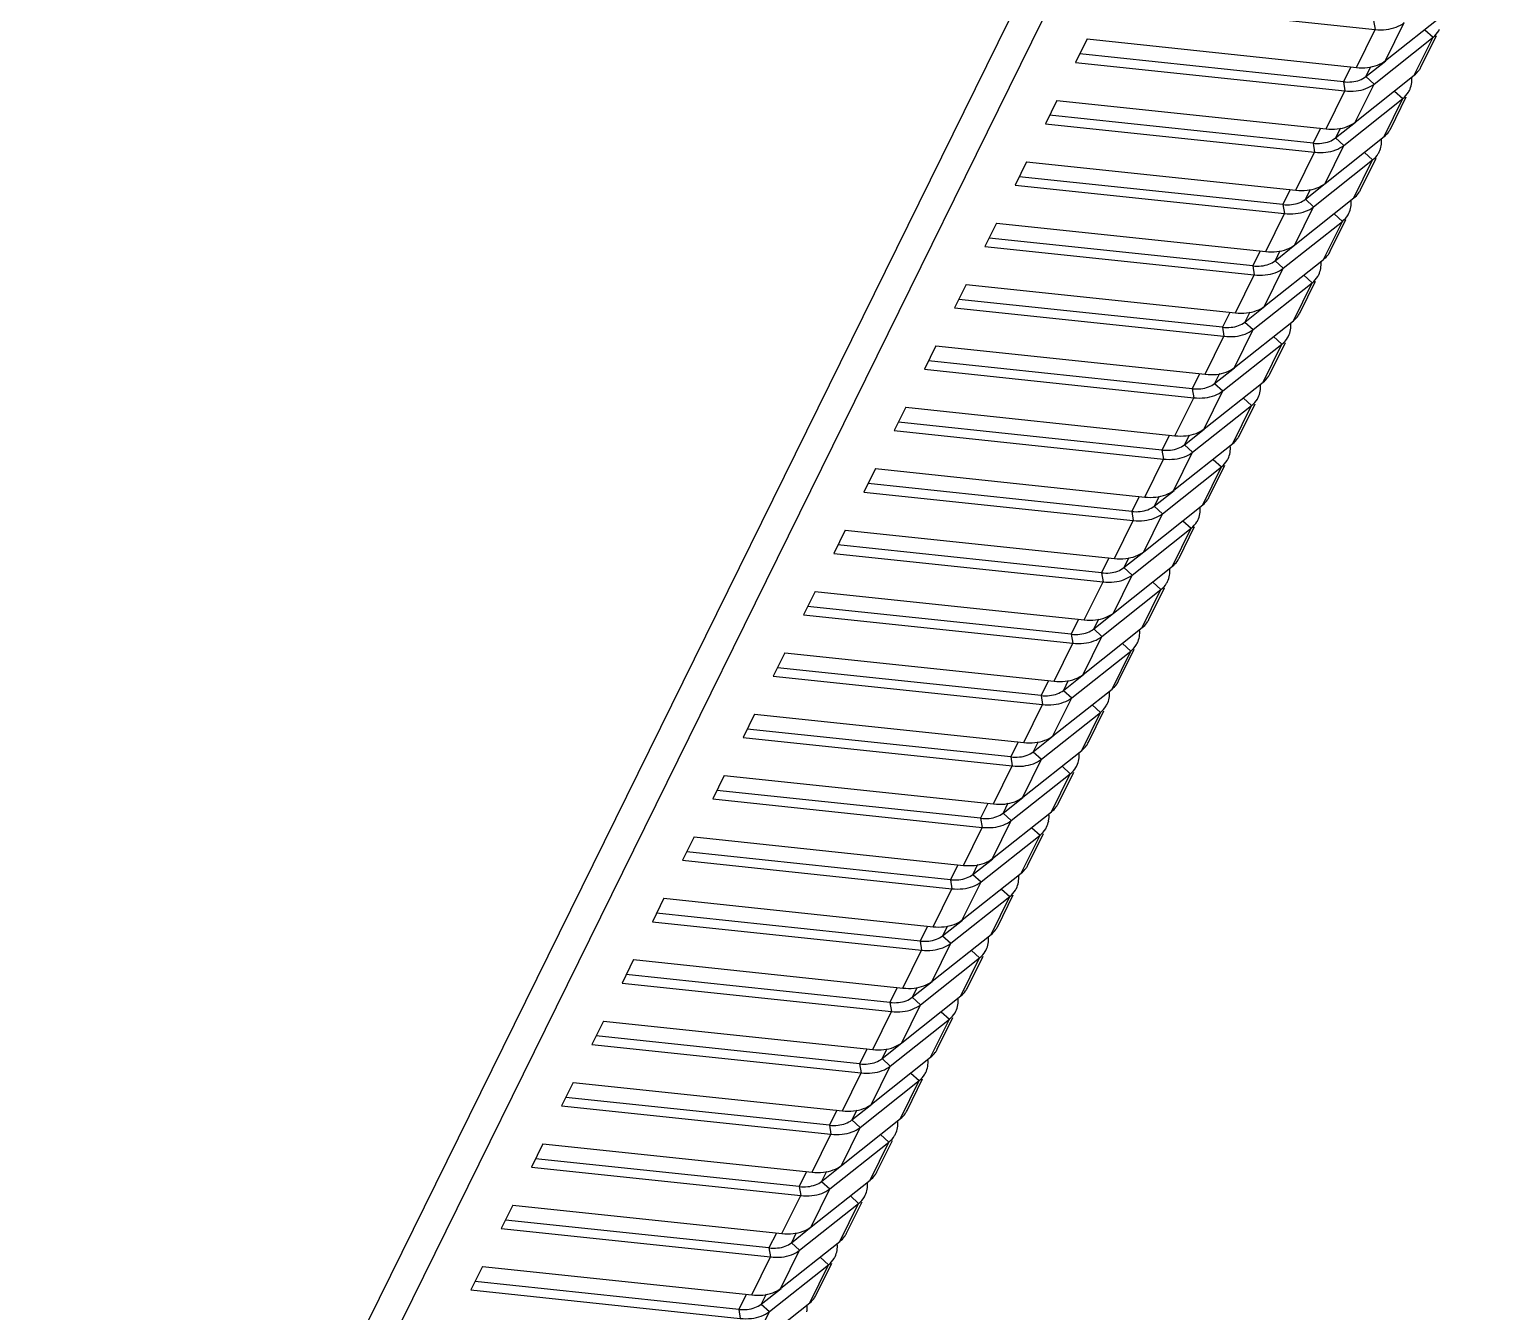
# Model space of a CAD drawing. Header units: millimetres. Extents: x 10368 to 13229, y -13270 to -11269.
# Drawn here: x 12413.1 to 12491.1, y -12751.7 to -12683.1 of the extents above; entities that cross this region are included whole.
import ezdxf

# ---------------------------------------------------------------- set-up
doc = ezdxf.new("R2010")
doc.units = ezdxf.units.MM

# ---------------------------------------------------------------- blocks, each defined once
blk = doc.blocks.new('u59')
at = {"color": 7, "linetype": 'Continuous'}
for p, q in [((73.121, 370.147), (149.612, 525.496)), ((74.822, 369.967), (151.09, 524.866)), ((112.498, 489.57), (109.34, 487.065)), ((112.498, 489.57), (111.497, 487.537)), ((111.497, 487.537), (108.339, 485.032)), ((111.936, 487.137), (111.497, 487.537)), ((112.742, 486.616), (113.136, 487.416)), ((127.459, 486.377), (113.057, 487.899)), ((113.136, 487.416), (113.057, 487.899)), ((113.136, 487.416), (127.237, 485.926)), ((108.987, 486.633), (108.154, 484.941)), ((109.34, 487.065), (108.339, 485.032)), ((111.936, 487.137), (110.874, 486.294)), ((112.441, 486.648), (111.44, 484.615)), ((111.677, 486.611), (111.936, 487.137)), ((126.843, 485.126), (112.441, 486.648)), ((110.881, 486.285), (107.723, 483.781)), ((110.881, 486.285), (109.88, 484.253)), ((126.843, 485.126), (127.459, 486.377)), ((108.779, 484.633), (108.339, 485.032)), ((109.88, 484.253), (106.722, 481.748)), ((110.319, 483.853), (109.88, 484.253)), ((125.842, 483.093), (111.44, 484.615)), ((111.519, 484.132), (111.44, 484.615)), ((107.723, 483.781), (106.722, 481.748)), ((110.319, 483.853), (109.257, 483.01)), ((110.06, 483.327), (110.319, 483.853)), ((111.125, 483.332), (111.519, 484.132)), ((111.519, 484.132), (125.62, 482.642)), ((109.264, 483.001), (106.106, 480.497)), ((107.37, 483.348), (106.537, 481.657)), ((109.264, 483.001), (108.263, 480.968)), ((110.824, 483.364), (109.823, 481.331)), ((125.226, 481.842), (110.824, 483.364)), ((125.226, 481.842), (125.842, 483.093)), ((107.162, 481.349), (106.722, 481.748)), ((124.225, 479.809), (109.823, 481.331)), ((109.902, 480.848), (109.823, 481.331)), ((108.263, 480.968), (105.105, 478.464)), ((106.106, 480.497), (105.105, 478.464)), ((108.702, 480.569), (107.639, 479.726)), ((108.702, 480.569), (108.263, 480.968)), ((108.443, 480.043), (108.702, 480.569)), ((109.508, 480.048), (109.902, 480.848)), ((109.902, 480.848), (124.003, 479.358)), ((107.646, 479.717), (104.489, 477.213)), ((105.753, 480.064), (104.92, 478.373)), ((107.646, 479.717), (106.646, 477.684)), ((109.207, 480.08), (108.206, 478.047)), ((123.609, 478.558), (109.207, 480.08)), ((123.609, 478.558), (124.225, 479.809)), ((105.545, 478.065), (105.105, 478.464)), ((122.608, 476.525), (108.206, 478.047)), ((108.285, 477.564), (108.206, 478.047)), ((106.646, 477.684), (103.488, 475.18)), ((104.489, 477.213), (103.488, 475.18)), ((107.085, 477.285), (106.022, 476.442)), ((107.085, 477.285), (106.646, 477.684)), ((106.826, 476.759), (107.085, 477.285)), ((107.891, 476.764), (108.285, 477.564)), ((108.285, 477.564), (122.386, 476.074)), ((106.029, 476.433), (102.872, 473.929)), ((104.136, 476.78), (103.303, 475.088)), ((106.029, 476.433), (105.029, 474.4)), ((107.589, 476.796), (106.589, 474.763)), ((121.992, 475.274), (107.589, 476.796)), ((121.992, 475.274), (122.608, 476.525)), ((103.928, 474.781), (103.488, 475.18)), ((105.029, 474.4), (101.871, 471.896)), ((105.468, 474.001), (105.029, 474.4)), ((106.274, 473.48), (106.668, 474.28)), ((120.991, 473.241), (106.589, 474.763)), ((106.668, 474.28), (106.589, 474.763)), ((106.668, 474.28), (120.769, 472.79)), ((102.519, 473.496), (101.686, 471.804)), ((102.872, 473.929), (101.871, 471.896)), ((105.468, 474.001), (104.405, 473.158)), ((105.972, 473.511), (104.972, 471.479)), ((105.209, 473.475), (105.468, 474.001)), ((120.375, 471.99), (105.972, 473.511)), ((104.412, 473.149), (101.255, 470.645)), ((104.412, 473.149), (103.412, 471.116)), ((120.375, 471.99), (120.991, 473.241)), ((102.311, 471.496), (101.871, 471.896)), ((103.412, 471.116), (100.254, 468.612)), ((103.851, 470.717), (103.412, 471.116)), ((104.657, 470.195), (105.051, 470.996)), ((119.374, 469.957), (104.972, 471.479)), ((105.051, 470.996), (104.972, 471.479)), ((105.051, 470.996), (119.152, 469.506)), ((100.902, 470.212), (100.069, 468.52)), ((101.255, 470.645), (100.254, 468.612)), ((103.851, 470.717), (102.788, 469.874)), ((104.355, 470.227), (103.354, 468.195)), ((103.592, 470.191), (103.851, 470.717)), ((118.758, 468.706), (104.355, 470.227)), ((102.795, 469.865), (99.638, 467.361)), ((102.795, 469.865), (101.794, 467.832)), ((118.758, 468.706), (119.374, 469.957)), ((100.694, 468.212), (100.254, 468.612)), ((101.794, 467.832), (98.637, 465.328)), ((102.234, 467.433), (101.794, 467.832)), ((117.757, 466.673), (103.354, 468.195)), ((103.434, 467.711), (103.354, 468.195)), ((99.638, 467.361), (98.637, 465.328)), ((102.234, 467.433), (101.171, 466.59)), ((101.975, 466.906), (102.234, 467.433)), ((103.04, 466.911), (103.434, 467.711)), ((103.434, 467.711), (117.535, 466.222)), ((101.178, 466.581), (98.021, 464.076)), ((99.285, 466.928), (98.452, 465.236)), ((101.178, 466.581), (100.177, 464.548)), ((102.738, 466.943), (101.737, 464.91)), ((117.141, 465.422), (102.738, 466.943)), ((117.141, 465.422), (117.757, 466.673)), ((99.077, 464.928), (98.637, 465.328)), ((116.14, 463.389), (101.737, 464.91)), ((101.817, 464.427), (101.737, 464.91)), ((100.177, 464.548), (97.02, 462.044)), ((98.021, 464.076), (97.02, 462.044)), ((100.617, 464.148), (99.554, 463.305)), ((100.617, 464.148), (100.177, 464.548)), ((100.358, 463.622), (100.617, 464.148)), ((101.423, 463.627), (101.817, 464.427)), ((101.817, 464.427), (115.918, 462.938)), ((99.561, 463.297), (96.404, 460.792)), ((97.668, 463.644), (96.835, 461.952)), ((99.561, 463.297), (98.56, 461.264)), ((101.121, 463.659), (100.12, 461.626)), ((115.524, 462.137), (101.121, 463.659)), ((115.524, 462.137), (116.14, 463.389)), ((97.46, 461.644), (97.02, 462.044)), ((114.523, 460.105), (100.12, 461.626)), ((100.2, 461.143), (100.12, 461.626)), ((98.56, 461.264), (95.403, 458.759)), ((99, 460.864), (97.937, 460.021)), ((99, 460.864), (98.56, 461.264)), ((98.741, 460.338), (99, 460.864)), ((99.806, 460.343), (100.2, 461.143)), ((100.2, 461.143), (114.301, 459.653)), ((96.051, 460.36), (95.218, 458.668)), ((96.404, 460.792), (95.403, 458.759)), ((99.504, 460.375), (98.503, 458.342)), ((113.907, 458.853), (99.504, 460.375)), ((113.907, 458.853), (114.523, 460.105)), ((97.944, 460.013), (94.787, 457.508)), ((97.944, 460.013), (96.943, 457.98)), ((95.843, 458.36), (95.403, 458.759)), ((96.943, 457.98), (93.786, 455.475)), ((97.383, 457.58), (96.943, 457.98)), ((98.189, 457.059), (98.583, 457.859)), ((112.906, 456.82), (98.503, 458.342)), ((98.583, 457.859), (98.503, 458.342)), ((98.583, 457.859), (112.684, 456.369)), ((94.434, 457.075), (93.601, 455.384)), ((94.787, 457.508), (93.786, 455.475)), ((97.383, 457.58), (96.32, 456.737)), ((97.887, 457.091), (96.886, 455.058)), ((97.124, 457.054), (97.383, 457.58)), ((112.29, 455.569), (97.887, 457.091)), ((96.327, 456.728), (93.17, 454.224)), ((96.327, 456.728), (95.326, 454.696)), ((112.29, 455.569), (112.906, 456.82)), ((94.226, 455.076), (93.786, 455.475)), ((95.326, 454.696), (92.169, 452.191)), ((95.766, 454.296), (95.326, 454.696)), ((96.572, 453.775), (96.966, 454.575)), ((111.289, 453.536), (96.886, 455.058)), ((96.966, 454.575), (96.886, 455.058)), ((96.966, 454.575), (111.067, 453.085)), ((92.817, 453.791), (91.984, 452.1)), ((93.17, 454.224), (92.169, 452.191)), ((95.766, 454.296), (94.703, 453.453)), ((96.27, 453.807), (95.269, 451.774)), ((95.507, 453.77), (95.766, 454.296)), ((110.673, 452.285), (96.27, 453.807)), ((94.71, 453.444), (91.553, 450.94)), ((94.71, 453.444), (93.709, 451.411)), ((110.673, 452.285), (111.289, 453.536)), ((92.609, 451.792), (92.169, 452.191)), ((109.672, 450.252), (95.269, 451.774)), ((95.349, 451.291), (95.269, 451.774)), ((93.709, 451.411), (90.552, 448.907)), ((91.553, 450.94), (90.552, 448.907)), ((94.149, 451.012), (93.086, 450.169)), ((94.149, 451.012), (93.709, 451.411)), ((93.89, 450.486), (94.149, 451.012)), ((94.955, 450.491), (95.349, 451.291)), ((95.349, 451.291), (109.45, 449.801)), ((93.093, 450.16), (89.936, 447.656)), ((91.2, 450.507), (90.367, 448.815)), ((93.093, 450.16), (92.092, 448.127)), ((94.653, 450.523), (93.652, 448.49)), ((109.056, 449.001), (94.653, 450.523)), ((109.056, 449.001), (109.672, 450.252)), ((90.992, 448.508), (90.552, 448.907)), ((108.055, 446.968), (93.652, 448.49)), ((93.732, 448.007), (93.652, 448.49)), ((92.092, 448.127), (88.935, 445.623)), ((89.936, 447.656), (88.935, 445.623)), ((92.532, 447.728), (91.469, 446.885)), ((92.532, 447.728), (92.092, 448.127)), ((92.273, 447.202), (92.532, 447.728)), ((93.338, 447.207), (93.732, 448.007)), ((93.732, 448.007), (107.833, 446.517)), ((91.476, 446.876), (88.319, 444.372)), ((89.583, 447.223), (88.75, 445.531)), ((91.476, 446.876), (90.475, 444.843)), ((93.036, 447.239), (92.035, 445.206)), ((107.439, 445.717), (93.036, 447.239)), ((107.439, 445.717), (108.055, 446.968)), ((89.375, 445.224), (88.935, 445.623)), ((106.438, 443.684), (92.035, 445.206)), ((92.115, 444.723), (92.035, 445.206)), ((90.475, 444.843), (87.318, 442.339)), ((90.915, 444.444), (89.852, 443.601)), ((90.915, 444.444), (90.475, 444.843)), ((90.656, 443.918), (90.915, 444.444)), ((91.721, 443.923), (92.115, 444.723)), ((92.115, 444.723), (106.216, 443.233)), ((87.966, 443.939), (87.133, 442.247)), ((88.319, 444.372), (87.318, 442.339)), ((91.419, 443.954), (90.418, 441.922)), ((105.822, 442.433), (91.419, 443.954)), ((105.822, 442.433), (106.438, 443.684)), ((89.859, 443.592), (86.702, 441.088)), ((89.859, 443.592), (88.858, 441.559)), ((87.758, 441.939), (87.318, 442.339)), ((88.858, 441.559), (85.701, 439.055)), ((89.298, 441.16), (88.858, 441.559)), ((90.104, 440.638), (90.498, 441.439)), ((104.821, 440.4), (90.418, 441.922)), ((90.498, 441.439), (90.418, 441.922)), ((90.498, 441.439), (104.599, 439.949)), ((86.349, 440.655), (85.516, 438.963)), ((86.702, 441.088), (85.701, 439.055)), ((89.298, 441.16), (88.235, 440.317)), ((89.802, 440.67), (88.801, 438.637)), ((89.039, 440.634), (89.298, 441.16)), ((104.205, 439.149), (89.802, 440.67)), ((88.242, 440.308), (85.085, 437.803)), ((88.242, 440.308), (87.241, 438.275)), ((104.205, 439.149), (104.821, 440.4)), ((86.141, 438.655), (85.701, 439.055)), ((87.241, 438.275), (84.084, 435.771)), ((87.681, 437.876), (87.241, 438.275)), ((103.204, 437.116), (88.801, 438.637)), ((88.881, 438.154), (88.801, 438.637)), ((85.085, 437.803), (84.084, 435.771)), ((87.681, 437.876), (86.618, 437.033)), ((87.422, 437.349), (87.681, 437.876)), ((88.487, 437.354), (88.881, 438.154)), ((88.881, 438.154), (102.982, 436.665)), ((86.625, 437.024), (83.468, 434.519)), ((84.732, 437.371), (83.899, 435.679)), ((86.625, 437.024), (85.624, 434.991)), ((88.185, 437.386), (87.184, 435.353)), ((102.588, 435.864), (88.185, 437.386)), ((102.588, 435.864), (103.204, 437.116)), ((84.524, 435.371), (84.084, 435.771)), ((101.587, 433.832), (87.184, 435.353)), ((87.264, 434.87), (87.184, 435.353)), ((85.624, 434.991), (82.467, 432.486)), ((83.468, 434.519), (82.467, 432.486)), ((86.064, 434.591), (85.001, 433.748)), ((86.064, 434.591), (85.624, 434.991)), ((85.805, 434.065), (86.064, 434.591)), ((86.87, 434.07), (87.264, 434.87)), ((87.264, 434.87), (101.365, 433.38)), ((85.008, 433.74), (81.851, 431.235)), ((83.115, 434.087), (82.282, 432.395)), ((85.008, 433.74), (84.007, 431.707)), ((86.568, 434.102), (85.567, 432.069)), ((100.971, 432.58), (86.568, 434.102)), ((100.971, 432.58), (101.587, 433.832)), ((82.907, 432.087), (82.467, 432.486)), ((99.97, 430.547), (85.567, 432.069)), ((85.647, 431.586), (85.567, 432.069)), ((84.007, 431.707), (80.85, 429.202)), ((81.851, 431.235), (80.85, 429.202)), ((84.447, 431.307), (83.384, 430.464)), ((84.447, 431.307), (84.007, 431.707)), ((84.188, 430.781), (84.447, 431.307)), ((85.253, 430.786), (85.647, 431.586)), ((85.647, 431.586), (99.748, 430.096)), ((83.391, 430.455), (80.234, 427.951)), ((81.498, 430.803), (80.665, 429.111)), ((83.391, 430.455), (82.39, 428.423)), ((84.951, 430.818), (83.95, 428.785)), ((99.354, 429.296), (84.951, 430.818)), ((99.354, 429.296), (99.97, 430.547)), ((81.29, 428.803), (80.85, 429.202)), ((82.39, 428.423), (79.233, 425.918)), ((82.83, 428.023), (82.39, 428.423)), ((83.636, 427.502), (84.03, 428.302)), ((98.353, 427.263), (83.95, 428.785)), ((84.03, 428.302), (83.95, 428.785)), ((84.03, 428.302), (98.131, 426.812)), ((79.881, 427.518), (79.048, 425.827)), ((80.234, 427.951), (79.233, 425.918)), ((82.83, 428.023), (81.767, 427.18)), ((83.334, 427.534), (82.333, 425.501)), ((82.571, 427.497), (82.83, 428.023)), ((97.737, 426.012), (83.334, 427.534)), ((81.774, 427.171), (78.617, 424.667)), ((81.774, 427.171), (80.773, 425.138)), ((97.737, 426.012), (98.353, 427.263)), ((79.673, 425.519), (79.233, 425.918)), ((80.773, 425.138), (77.616, 422.634)), ((81.213, 424.739), (80.773, 425.138)), ((82.019, 424.218), (82.413, 425.018)), ((96.736, 423.979), (82.333, 425.501)), ((82.413, 425.018), (82.333, 425.501)), ((82.413, 425.018), (96.514, 423.528)), ((78.264, 424.234), (77.431, 422.543)), ((78.617, 424.667), (77.616, 422.634)), ((81.213, 424.739), (80.15, 423.896)), ((81.717, 424.25), (80.716, 422.217)), ((80.954, 424.213), (81.213, 424.739)), ((96.12, 422.728), (81.717, 424.25)), ((80.157, 423.887), (77, 421.383)), ((80.157, 423.887), (79.156, 421.854)), ((96.12, 422.728), (96.736, 423.979)), ((78.056, 422.235), (77.616, 422.634)), ((79.156, 421.854), (75.999, 419.35)), ((79.596, 421.455), (79.156, 421.854)), ((95.119, 420.695), (80.716, 422.217)), ((80.796, 421.734), (80.716, 422.217)), ((77, 421.383), (75.999, 419.35)), ((79.596, 421.455), (78.533, 420.612)), ((79.337, 420.929), (79.596, 421.455)), ((80.402, 420.934), (80.796, 421.734)), ((80.796, 421.734), (94.897, 420.244)), ((78.54, 420.603), (75.383, 418.099)), ((76.647, 420.95), (75.814, 419.258)), ((78.54, 420.603), (77.539, 418.57)), ((80.1, 420.966), (79.099, 418.933)), ((94.503, 419.444), (80.1, 420.966)), ((94.503, 419.444), (95.119, 420.695)), ((76.439, 418.951), (75.999, 419.35)), ((93.502, 417.411), (79.099, 418.933)), ((79.179, 418.45), (79.099, 418.933))]:
    blk.add_line(p, q, dxfattribs=at)
for centre, radius, start, end in [((110.056, 486.108), 1.191, 144.32645, 153.86627), ((109.102, 484.053), 1.243, 153.92535, 170.10246), ((108.439, 482.824), 1.191, 144.32645, 153.86627), ((107.485, 480.769), 1.243, 153.92535, 170.10246), ((106.822, 479.54), 1.191, 144.32645, 153.86627), ((105.868, 477.485), 1.243, 153.92535, 170.10246), ((105.205, 476.256), 1.191, 144.32645, 153.86627), ((104.251, 474.201), 1.243, 153.92535, 170.10246), ((103.588, 472.971), 1.191, 144.32645, 153.86627), ((102.634, 470.917), 1.243, 153.92535, 170.10246), ((101.971, 469.687), 1.191, 144.32645, 153.86627), ((101.017, 467.633), 1.243, 153.92535, 170.10246), ((100.354, 466.403), 1.191, 144.32645, 153.86627), ((99.4, 464.349), 1.243, 153.92535, 170.10246), ((98.737, 463.119), 1.191, 144.32645, 153.86627), ((97.783, 461.065), 1.243, 153.92535, 170.10246), ((97.12, 459.835), 1.191, 144.32645, 153.86627), ((96.166, 457.78), 1.243, 153.92535, 170.10246), ((95.503, 456.551), 1.191, 144.32645, 153.86627), ((94.549, 454.496), 1.243, 153.92535, 170.10246), ((93.886, 453.267), 1.191, 144.32645, 153.86627), ((92.932, 451.212), 1.243, 153.92535, 170.10246), ((92.269, 449.983), 1.191, 144.32645, 153.86627), ((91.315, 447.928), 1.243, 153.92535, 170.10246), ((90.652, 446.699), 1.191, 144.32645, 153.86627), ((89.698, 444.644), 1.243, 153.92535, 170.10246), ((89.035, 443.414), 1.191, 144.32645, 153.86627), ((88.081, 441.36), 1.243, 153.92535, 170.10246), ((87.418, 440.13), 1.191, 144.32645, 153.86627), ((86.464, 438.076), 1.243, 153.92535, 170.10246), ((85.801, 436.846), 1.191, 144.32645, 153.86627), ((84.847, 434.792), 1.243, 153.92535, 170.10246), ((84.184, 433.562), 1.191, 144.32645, 153.86627), ((83.23, 431.508), 1.243, 153.92535, 170.10246), ((82.567, 430.278), 1.191, 144.32645, 153.86627), ((81.613, 428.223), 1.243, 153.92535, 170.10246), ((80.95, 426.994), 1.191, 144.32645, 153.86627), ((79.996, 424.939), 1.243, 153.92535, 170.10246), ((79.333, 423.71), 1.191, 144.32645, 153.86627), ((78.379, 421.655), 1.243, 153.92535, 170.10246), ((77.716, 420.426), 1.191, 144.32645, 153.86627)]:
    blk.add_arc(centre, radius, start, end, dxfattribs=at)
for points, start_tangent, end_tangent in [([(109.495, 487.551), (109.481, 487.187)], (-0.172599, -0.984992), (0.089079, -0.996025)), ([(113.057, 487.899), (112.46, 487.901), (111.928, 487.778), (111.497, 487.537)], (-0.994465, 0.105072), (-0.783462, -0.62144)), ([(113.136, 487.416), (112.677, 487.418), (112.268, 487.323), (111.936, 487.137)], (-0.994465, 0.105072), (-0.783462, -0.62144)), ([(109.34, 487.065), (109.089, 486.802)], (-0.783462, -0.62144), (-0.582554, -0.812792)), ([(111.844, 486.65), (111.312, 486.526), (110.881, 486.285)], (-0.994275, -0.106854), (-0.783462, -0.62144)), ([(112.441, 486.648), (111.844, 486.65)], (-0.994465, 0.105072), (-0.994275, -0.106854)), ([(108.339, 485.032), (108.035, 484.69), (107.986, 484.6)], (-0.783462, -0.62144), (-0.440658, -0.897675)), ([(107.878, 484.267), (107.864, 483.903)], (-0.172599, -0.984992), (0.089079, -0.996025)), ([(111.44, 484.615), (110.843, 484.617), (110.311, 484.493), (109.88, 484.253)], (-0.994465, 0.105072), (-0.783462, -0.62144)), ([(107.723, 483.781), (107.472, 483.518)], (-0.783462, -0.62144), (-0.582554, -0.812792)), ([(111.519, 484.132), (111.06, 484.133), (110.651, 484.038), (110.319, 483.853)], (-0.994465, 0.105072), (-0.783462, -0.62144)), ([(110.227, 483.366), (109.695, 483.242), (109.264, 483.001)], (-0.994275, -0.106854), (-0.783462, -0.62144)), ([(110.824, 483.364), (110.227, 483.366)], (-0.994465, 0.105072), (-0.994275, -0.106854)), ([(106.722, 481.748), (106.418, 481.405), (106.369, 481.315)], (-0.783462, -0.62144), (-0.440658, -0.897675)), ([(109.823, 481.331), (109.226, 481.333), (108.694, 481.209), (108.263, 480.968)], (-0.994465, 0.105072), (-0.783462, -0.62144)), ([(106.106, 480.497), (105.855, 480.234)], (-0.783462, -0.62144), (-0.582554, -0.812792)), ([(106.261, 480.983), (106.247, 480.619)], (-0.172599, -0.984992), (0.089079, -0.996025)), ([(109.902, 480.848), (109.443, 480.849), (109.034, 480.754), (108.702, 480.569)], (-0.994465, 0.105072), (-0.783462, -0.62144)), ([(108.61, 480.082), (108.078, 479.958), (107.646, 479.717)], (-0.994275, -0.106854), (-0.783462, -0.62144)), ([(109.207, 480.08), (108.61, 480.082)], (-0.994465, 0.105072), (-0.994275, -0.106854)), ([(105.105, 478.464), (104.801, 478.121), (104.752, 478.031)], (-0.783462, -0.62144), (-0.440658, -0.897675)), ([(108.206, 478.047), (107.609, 478.049), (107.077, 477.925), (106.646, 477.684)], (-0.994465, 0.105072), (-0.783462, -0.62144)), ([(104.489, 477.213), (104.238, 476.95)], (-0.783462, -0.62144), (-0.582554, -0.812792)), ([(104.644, 477.699), (104.63, 477.335)], (-0.172599, -0.984992), (0.089079, -0.996025)), ([(108.285, 477.564), (107.826, 477.565), (107.417, 477.47), (107.085, 477.285)], (-0.994465, 0.105072), (-0.783462, -0.62144)), ([(106.993, 476.797), (106.461, 476.674), (106.029, 476.433)], (-0.994275, -0.106854), (-0.783462, -0.62144)), ([(107.589, 476.796), (106.993, 476.797)], (-0.994465, 0.105072), (-0.994275, -0.106854)), ([(103.488, 475.18), (103.184, 474.837), (103.135, 474.747)], (-0.783462, -0.62144), (-0.440658, -0.897675)), ([(103.027, 474.415), (103.013, 474.05)], (-0.172599, -0.984992), (0.089079, -0.996025)), ([(106.589, 474.763), (105.992, 474.765), (105.46, 474.641), (105.029, 474.4)], (-0.994465, 0.105072), (-0.783462, -0.62144)), ([(106.668, 474.28), (106.209, 474.281), (105.8, 474.186), (105.468, 474.001)], (-0.994465, 0.105072), (-0.783462, -0.62144)), ([(102.872, 473.929), (102.621, 473.666)], (-0.783462, -0.62144), (-0.582554, -0.812792)), ([(105.376, 473.513), (104.844, 473.39), (104.412, 473.149)], (-0.994275, -0.106854), (-0.783462, -0.62144)), ([(105.972, 473.511), (105.376, 473.513)], (-0.994465, 0.105072), (-0.994275, -0.106854)), ([(101.871, 471.896), (101.567, 471.553), (101.518, 471.463)], (-0.783462, -0.62144), (-0.440658, -0.897675)), ([(101.41, 471.131), (101.396, 470.766)], (-0.172599, -0.984992), (0.089079, -0.996025)), ([(104.972, 471.479), (104.375, 471.48), (103.843, 471.357), (103.412, 471.116)], (-0.994465, 0.105072), (-0.783462, -0.62144)), ([(105.051, 470.996), (104.592, 470.997), (104.183, 470.902), (103.851, 470.717)], (-0.994465, 0.105072), (-0.783462, -0.62144)), ([(101.255, 470.645), (101.004, 470.382)], (-0.783462, -0.62144), (-0.582554, -0.812792)), ([(103.759, 470.229), (103.227, 470.106), (102.795, 469.865)], (-0.994275, -0.106854), (-0.783462, -0.62144)), ([(104.355, 470.227), (103.759, 470.229)], (-0.994465, 0.105072), (-0.994275, -0.106854)), ([(100.254, 468.612), (99.95, 468.269), (99.901, 468.179)], (-0.783462, -0.62144), (-0.440658, -0.897675)), ([(99.793, 467.846), (99.779, 467.482)], (-0.172599, -0.984992), (0.089079, -0.996025)), ([(103.354, 468.195), (102.758, 468.196), (102.226, 468.073), (101.794, 467.832)], (-0.994465, 0.105072), (-0.783462, -0.62144)), ([(99.638, 467.361), (99.387, 467.098)], (-0.783462, -0.62144), (-0.582554, -0.812792)), ([(103.434, 467.711), (102.975, 467.713), (102.566, 467.618), (102.234, 467.433)], (-0.994465, 0.105072), (-0.783462, -0.62144)), ([(102.142, 466.945), (101.61, 466.822), (101.178, 466.581)], (-0.994275, -0.106854), (-0.783462, -0.62144)), ([(102.738, 466.943), (102.142, 466.945)], (-0.994465, 0.105072), (-0.994275, -0.106854)), ([(98.637, 465.328), (98.333, 464.985), (98.284, 464.895)], (-0.783462, -0.62144), (-0.440658, -0.897675)), ([(101.737, 464.91), (101.141, 464.912), (100.609, 464.789), (100.177, 464.548)], (-0.994465, 0.105072), (-0.783462, -0.62144)), ([(98.021, 464.076), (97.77, 463.814)], (-0.783462, -0.62144), (-0.582554, -0.812792)), ([(98.176, 464.562), (98.162, 464.198)], (-0.172599, -0.984992), (0.089079, -0.996025)), ([(101.817, 464.427), (101.358, 464.429), (100.949, 464.334), (100.617, 464.148)], (-0.994465, 0.105072), (-0.783462, -0.62144)), ([(100.524, 463.661), (99.993, 463.538), (99.561, 463.297)], (-0.994275, -0.106854), (-0.783462, -0.62144)), ([(101.121, 463.659), (100.524, 463.661)], (-0.994465, 0.105072), (-0.994275, -0.106854)), ([(97.02, 462.044), (96.716, 461.701), (96.667, 461.611)], (-0.783462, -0.62144), (-0.440658, -0.897675)), ([(100.12, 461.626), (99.524, 461.628), (98.992, 461.505), (98.56, 461.264)], (-0.994465, 0.105072), (-0.783462, -0.62144)), ([(96.559, 461.278), (96.545, 460.914)], (-0.172599, -0.984992), (0.089079, -0.996025)), ([(100.2, 461.143), (99.741, 461.145), (99.332, 461.05), (99, 460.864)], (-0.994465, 0.105072), (-0.783462, -0.62144)), ([(96.404, 460.792), (96.153, 460.53)], (-0.783462, -0.62144), (-0.582554, -0.812792)), ([(98.907, 460.377), (98.376, 460.253), (97.944, 460.013)], (-0.994275, -0.106854), (-0.783462, -0.62144)), ([(99.504, 460.375), (98.907, 460.377)], (-0.994465, 0.105072), (-0.994275, -0.106854)), ([(95.403, 458.759), (95.099, 458.417), (95.05, 458.327)], (-0.783462, -0.62144), (-0.440658, -0.897675)), ([(94.942, 457.994), (94.928, 457.63)], (-0.172599, -0.984992), (0.089079, -0.996025)), ([(98.503, 458.342), (97.907, 458.344), (97.375, 458.221), (96.943, 457.98)], (-0.994465, 0.105072), (-0.783462, -0.62144)), ([(98.583, 457.859), (98.124, 457.861), (97.715, 457.766), (97.383, 457.58)], (-0.994465, 0.105072), (-0.783462, -0.62144)), ([(94.787, 457.508), (94.536, 457.245)], (-0.783462, -0.62144), (-0.582554, -0.812792)), ([(97.29, 457.093), (96.759, 456.969), (96.327, 456.728)], (-0.994275, -0.106854), (-0.783462, -0.62144)), ([(97.887, 457.091), (97.29, 457.093)], (-0.994465, 0.105072), (-0.994275, -0.106854)), ([(93.786, 455.475), (93.482, 455.133), (93.433, 455.043)], (-0.783462, -0.62144), (-0.440658, -0.897675)), ([(93.325, 454.71), (93.311, 454.346)], (-0.172599, -0.984992), (0.089079, -0.996025)), ([(96.886, 455.058), (96.29, 455.06), (95.758, 454.936), (95.326, 454.696)], (-0.994465, 0.105072), (-0.783462, -0.62144)), ([(96.966, 454.575), (96.507, 454.576), (96.098, 454.481), (95.766, 454.296)], (-0.994465, 0.105072), (-0.783462, -0.62144)), ([(93.17, 454.224), (92.919, 453.961)], (-0.783462, -0.62144), (-0.582554, -0.812792)), ([(95.673, 453.809), (95.142, 453.685), (94.71, 453.444)], (-0.994275, -0.106854), (-0.783462, -0.62144)), ([(96.27, 453.807), (95.673, 453.809)], (-0.994465, 0.105072), (-0.994275, -0.106854)), ([(92.169, 452.191), (91.865, 451.848), (91.816, 451.758)], (-0.783462, -0.62144), (-0.440658, -0.897675)), ([(95.269, 451.774), (94.672, 451.776), (94.141, 451.652), (93.709, 451.411)], (-0.994465, 0.105072), (-0.783462, -0.62144)), ([(91.553, 450.94), (91.302, 450.677)], (-0.783462, -0.62144), (-0.582554, -0.812792)), ([(91.708, 451.426), (91.694, 451.062)], (-0.172599, -0.984992), (0.089079, -0.996025)), ([(95.349, 451.291), (94.89, 451.292), (94.481, 451.197), (94.149, 451.012)], (-0.994465, 0.105072), (-0.783462, -0.62144)), ([(94.056, 450.525), (93.525, 450.401), (93.093, 450.16)], (-0.994275, -0.106854), (-0.783462, -0.62144)), ([(94.653, 450.523), (94.056, 450.525)], (-0.994465, 0.105072), (-0.994275, -0.106854)), ([(90.552, 448.907), (90.248, 448.564), (90.199, 448.474)], (-0.783462, -0.62144), (-0.440658, -0.897675)), ([(93.652, 448.49), (93.055, 448.492), (92.524, 448.368), (92.092, 448.127)], (-0.994465, 0.105072), (-0.783462, -0.62144)), ([(89.936, 447.656), (89.685, 447.393)], (-0.783462, -0.62144), (-0.582554, -0.812792)), ([(90.091, 448.142), (90.077, 447.778)], (-0.172599, -0.984992), (0.089079, -0.996025)), ([(93.732, 448.007), (93.273, 448.008), (92.864, 447.913), (92.532, 447.728)], (-0.994465, 0.105072), (-0.783462, -0.62144)), ([(92.439, 447.24), (91.908, 447.117), (91.476, 446.876)], (-0.994275, -0.106854), (-0.783462, -0.62144)), ([(93.036, 447.239), (92.439, 447.24)], (-0.994465, 0.105072), (-0.994275, -0.106854)), ([(88.935, 445.623), (88.631, 445.28), (88.582, 445.19)], (-0.783462, -0.62144), (-0.440658, -0.897675)), ([(92.035, 445.206), (91.438, 445.208), (90.907, 445.084), (90.475, 444.843)], (-0.994465, 0.105072), (-0.783462, -0.62144)), ([(88.474, 444.858), (88.46, 444.493)], (-0.172599, -0.984992), (0.089079, -0.996025)), ([(92.115, 444.723), (91.656, 444.724), (91.247, 444.629), (90.915, 444.444)], (-0.994465, 0.105072), (-0.783462, -0.62144)), ([(88.319, 444.372), (88.068, 444.109)], (-0.783462, -0.62144), (-0.582554, -0.812792)), ([(90.822, 443.956), (90.291, 443.833), (89.859, 443.592)], (-0.994275, -0.106854), (-0.783462, -0.62144)), ([(91.419, 443.954), (90.822, 443.956)], (-0.994465, 0.105072), (-0.994275, -0.106854)), ([(87.318, 442.339), (87.014, 441.996), (86.965, 441.906)], (-0.783462, -0.62144), (-0.440658, -0.897675)), ([(86.857, 441.573), (86.843, 441.209)], (-0.172599, -0.984992), (0.089079, -0.996025)), ([(90.418, 441.922), (89.821, 441.923), (89.29, 441.8), (88.858, 441.559)], (-0.994465, 0.105072), (-0.783462, -0.62144)), ([(90.498, 441.439), (90.039, 441.44), (89.63, 441.345), (89.298, 441.16)], (-0.994465, 0.105072), (-0.783462, -0.62144)), ([(86.702, 441.088), (86.45, 440.825)], (-0.783462, -0.62144), (-0.582554, -0.812792)), ([(89.205, 440.672), (88.674, 440.549), (88.242, 440.308)], (-0.994275, -0.106854), (-0.783462, -0.62144)), ([(89.802, 440.67), (89.205, 440.672)], (-0.994465, 0.105072), (-0.994275, -0.106854)), ([(85.701, 439.055), (85.397, 438.712), (85.348, 438.622)], (-0.783462, -0.62144), (-0.440658, -0.897675)), ([(85.24, 438.289), (85.226, 437.925)], (-0.172599, -0.984992), (0.089079, -0.996025)), ([(88.801, 438.637), (88.204, 438.639), (87.673, 438.516), (87.241, 438.275)], (-0.994465, 0.105072), (-0.783462, -0.62144)), ([(85.085, 437.803), (84.833, 437.541)], (-0.783462, -0.62144), (-0.582554, -0.812792)), ([(88.185, 437.386), (87.588, 437.388)], (-0.994465, 0.105072), (-0.994275, -0.106854)), ([(88.881, 438.154), (88.422, 438.156), (88.013, 438.061), (87.681, 437.876)], (-0.994465, 0.105072), (-0.783462, -0.62144)), ([(87.588, 437.388), (87.057, 437.265), (86.625, 437.024)], (-0.994275, -0.106854), (-0.783462, -0.62144)), ([(84.084, 435.771), (83.78, 435.428), (83.731, 435.338)], (-0.783462, -0.62144), (-0.440658, -0.897675)), ([(87.184, 435.353), (86.587, 435.355), (86.056, 435.232), (85.624, 434.991)], (-0.994465, 0.105072), (-0.783462, -0.62144)), ([(83.468, 434.519), (83.216, 434.257)], (-0.783462, -0.62144), (-0.582554, -0.812792)), ([(83.623, 435.005), (83.609, 434.641)], (-0.172599, -0.984992), (0.089079, -0.996025)), ([(87.264, 434.87), (86.805, 434.872), (86.396, 434.777), (86.064, 434.591)], (-0.994465, 0.105072), (-0.783462, -0.62144)), ([(85.971, 434.104), (85.44, 433.98), (85.008, 433.74)], (-0.994275, -0.106854), (-0.783462, -0.62144)), ([(86.568, 434.102), (85.971, 434.104)], (-0.994465, 0.105072), (-0.994275, -0.106854)), ([(82.467, 432.486), (82.163, 432.144), (82.114, 432.054)], (-0.783462, -0.62144), (-0.440658, -0.897675)), ([(85.567, 432.069), (84.97, 432.071), (84.439, 431.948), (84.007, 431.707)], (-0.994465, 0.105072), (-0.783462, -0.62144)), ([(81.851, 431.235), (81.599, 430.972)], (-0.783462, -0.62144), (-0.582554, -0.812792)), ([(82.006, 431.721), (81.992, 431.357)], (-0.172599, -0.984992), (0.089079, -0.996025)), ([(85.647, 431.586), (85.188, 431.588), (84.779, 431.493), (84.447, 431.307)], (-0.994465, 0.105072), (-0.783462, -0.62144)), ([(84.354, 430.82), (83.823, 430.696), (83.391, 430.455)], (-0.994275, -0.106854), (-0.783462, -0.62144)), ([(84.951, 430.818), (84.354, 430.82)], (-0.994465, 0.105072), (-0.994275, -0.106854)), ([(80.85, 429.202), (80.546, 428.86), (80.497, 428.77)], (-0.783462, -0.62144), (-0.440658, -0.897675)), ([(80.389, 428.437), (80.375, 428.073)], (-0.172599, -0.984992), (0.089079, -0.996025)), ([(83.95, 428.785), (83.353, 428.787), (82.822, 428.664), (82.39, 428.423)], (-0.994465, 0.105072), (-0.783462, -0.62144)), ([(84.03, 428.302), (83.571, 428.304), (83.162, 428.209), (82.83, 428.023)], (-0.994465, 0.105072), (-0.783462, -0.62144)), ([(80.234, 427.951), (79.982, 427.688)], (-0.783462, -0.62144), (-0.582554, -0.812792)), ([(82.737, 427.536), (82.206, 427.412), (81.774, 427.171)], (-0.994275, -0.106854), (-0.783462, -0.62144)), ([(83.334, 427.534), (82.737, 427.536)], (-0.994465, 0.105072), (-0.994275, -0.106854)), ([(79.233, 425.918), (78.929, 425.575), (78.88, 425.486)], (-0.783462, -0.62144), (-0.440658, -0.897675)), ([(78.772, 425.153), (78.758, 424.789)], (-0.172599, -0.984992), (0.089079, -0.996025)), ([(82.333, 425.501), (81.736, 425.503), (81.205, 425.379), (80.773, 425.138)], (-0.994465, 0.105072), (-0.783462, -0.62144)), ([(82.413, 425.018), (81.954, 425.019), (81.545, 424.924), (81.213, 424.739)], (-0.994465, 0.105072), (-0.783462, -0.62144)), ([(78.617, 424.667), (78.365, 424.404)], (-0.783462, -0.62144), (-0.582554, -0.812792)), ([(81.12, 424.252), (80.589, 424.128), (80.157, 423.887)], (-0.994275, -0.106854), (-0.783462, -0.62144)), ([(81.717, 424.25), (81.12, 424.252)], (-0.994465, 0.105072), (-0.994275, -0.106854)), ([(77.616, 422.634), (77.312, 422.291), (77.263, 422.201)], (-0.783462, -0.62144), (-0.440658, -0.897675)), ([(77.155, 421.869), (77.141, 421.505)], (-0.172599, -0.984992), (0.089079, -0.996025)), ([(80.716, 422.217), (80.119, 422.219), (79.588, 422.095), (79.156, 421.854)], (-0.994465, 0.105072), (-0.783462, -0.62144)), ([(77, 421.383), (76.748, 421.12)], (-0.783462, -0.62144), (-0.582554, -0.812792)), ([(80.796, 421.734), (80.337, 421.735), (79.928, 421.64), (79.596, 421.455)], (-0.994465, 0.105072), (-0.783462, -0.62144)), ([(79.503, 420.968), (78.972, 420.844), (78.54, 420.603)], (-0.994275, -0.106854), (-0.783462, -0.62144)), ([(80.1, 420.966), (79.503, 420.968)], (-0.994465, 0.105072), (-0.994275, -0.106854)), ([(75.999, 419.35), (75.695, 419.007), (75.646, 418.917)], (-0.783462, -0.62144), (-0.440658, -0.897675)), ([(79.099, 418.933), (78.502, 418.935), (77.971, 418.811), (77.539, 418.57)], (-0.994465, 0.105072), (-0.783462, -0.62144))]:
    blk.add_spline(points, degree=3, dxfattribs=dict(at, start_tangent=start_tangent, end_tangent=end_tangent))

msp = doc.modelspace()

# ---------------------------------------------------------------- block references
at = {"rotation": 180}
msp.add_blockref('u59', (12564.199, -12264.161), dxfattribs=at)

doc.saveas('drawing.dxf')
